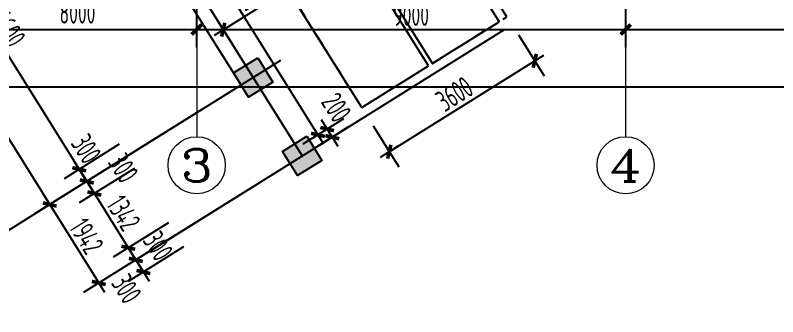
# Model space of a CAD drawing. Extents: x 1596194 to 1987057, y -212608 to 63160.
# Drawn here: x 1657224 to 1673222, y -45906 to -39577 of the extents above; entities that cross this region are included whole.
import ezdxf
from ezdxf.enums import TextEntityAlignment as Align

# ---------------------------------------------------------------- set-up
doc = ezdxf.new("R2010")
doc.units = 0
doc.header["$LTSCALE"] = 100
doc.header["$MEASUREMENT"] = 0
doc.linetypes.add('DASH', pattern=[0.35, 0.25, -0.1])
doc.layers.get('0').update_dxf_attribs({"linetype": 'CONTINUOUS'})
doc.layers.get('DEFPOINTS').update_dxf_attribs({"linetype": 'CONTINUOUS'})
for name, color, linetype in [('4', 6, 'DASH'), ('AXIS_TEXT', 7, 'CONTINUOUS'), ('COLUMN', 1, 'CONTINUOUS'), ('DOTE', 251, 'CONTINUOUS'), ('PUB_DIM', 3, 'CONTINUOUS'), ('WALL', 2, 'CONTINUOUS'), ('WINDOWS', 4, 'CONTINUOUS')]:
    doc.layers.add(name, color=color, linetype=linetype)
doc.layers.add('AXIS', color=3, linetype='CONTINUOUS', lineweight=9)
doc.styles.add('_TCH_AXIS', font='COMPLEX.shx', dxfattribs={"width": 0.55})
doc.styles.add('COMPLEX', font='COMPLEX.shx')
doc.styles.add('DIM_FONT', font='SYSZ.shx', dxfattribs={"width": 0.7, "bigfont": 'SYFS.shx'})
doc.dimstyles.new('DIMN-200', dxfattribs={"dimtxt": 300, "dimasz": 1, "dimexe": 250, "dimexo": 0, "dimgap": 150, "dimtad": 1, "dimdec": 0, "dimdsep": 46, "dimtxsty": 'DIM_FONT', "dimblk": '_DIMX', "dimcen": 2.5, "dimclrd": 3, "dimclre": 3, "dimclrt": 7, "dimadec": 0, "dimazin": 0, "dimtfac": 1, "dimtdec": 0, "dimtix": 1, "dimtmove": 2, "dimatfit": 3, "dimldrblk": '_DIMX', "dimfxl": 0, "dimtolj": 1, "dimtzin": 0, "dimarcsym": 0})
doc.dimstyles.new('DIMN150', dxfattribs={"dimscale": 1.5, "dimtxt": 300, "dimasz": 1, "dimexe": 250, "dimexo": 300, "dimgap": 30, "dimtad": 1, "dimdec": 0, "dimzin": 0, "dimdsep": 46, "dimtxsty": 'DIM_FONT', "dimblk": 'ARCHTICK', "dimcen": 0.09, "dimclrt": 7, "dimazin": 2, "dimtfac": 1, "dimtdec": 0, "dimtix": 1, "dimtmove": 2, "dimatfit": 3, "dimldrblk": 'DOT', "dimfxl": 0, "dimtolj": 1, "dimtzin": 0, "dimarcsym": 0})

# ---------------------------------------------------------------- blocks, each defined once
blk = doc.blocks.new('_archtick')
blk.add_line((-150, 0), (150, 0))
at = {"const_width": 50}
blk.add_lwpolyline([(-70, -70), (70, 70)], dxfattribs=at)
blk = doc.blocks.new('*D363')
at = {"layer": 'DEFPOINTS', "color": 0}
for p in [(1667545, -39606), (1668124, -40533), (1664492, -41514)]:
    blk.add_point(p, dxfattribs=at)
at = {"layer": 'PUB_DIM', "color": 0, "lineweight": -2}
for p, q in [((1667783, -39988), (1668322, -40851)), ((1665071, -42441), (1668124, -40533)), ((1664730, -41896), (1665269, -42759))]:
    blk.add_line(p, q, dxfattribs=at)
at = {"layer": 'PUB_DIM', "color": 0, "lineweight": -2, "xscale": 1.5, "yscale": 1.5, "zscale": 1.5}
for p, rotation in [((1668124, -40533), 31.99999999999727), ((1665071, -42441), 211.9999999999973)]:
    blk.add_blockref('_archtick', p, dxfattribs=dict(at, rotation=rotation))
at = {"layer": 'PUB_DIM', "color": 7, "insert": (1666437, -41230), "char_height": 450, "attachment_point": 5, "rotation": 32, "style": 'DIM_FONT'}
blk.add_mtext('\\A1;3600', dxfattribs=at)
blk = doc.blocks.new('_Dot')
at = {"color": 0, "linetype": 'ByBlock', "lineweight": -2}
blk.add_line((-0.5, 0), (-1, 0), dxfattribs=at)
at = {"color": 0, "linetype": 'ByBlock', "const_width": 0.5}
blk.add_lwpolyline([(-0.25, 0, 1), (0.25, 0, 1)], format="xyb", close=True, dxfattribs=at)
blk = doc.blocks.new('*D397')
at = {"layer": 'DEFPOINTS', "color": 0}
for p in [(1656291, -36449), (1659788, -42046), (1658566, -42810)]:
    blk.add_point(p, dxfattribs=at)
at = {"layer": 'PUB_DIM', "color": 0, "lineweight": -2}
for p, q in [((1655909, -36688), (1654750, -37412)), ((1655068, -37213), (1658566, -42810)), ((1659407, -42285), (1658248, -43009))]:
    blk.add_line(p, q, dxfattribs=at)
at = {"layer": 'PUB_DIM', "color": 0, "lineweight": -2, "xscale": 1.5, "yscale": 1.5, "zscale": 1.5}
for p, rotation in [((1655068, -37213), 121.9999999999517), ((1658566, -42810), 301.9999999999517)]:
    blk.add_blockref('_archtick', p, dxfattribs=dict(at, rotation=rotation))
at = {"layer": 'PUB_DIM', "color": 7, "insert": (1657073, -39852), "char_height": 450, "attachment_point": 5, "rotation": 302, "style": 'DIM_FONT'}
blk.add_mtext('\\A1;6600', dxfattribs=at)
blk = doc.blocks.new('*D398')
at = {"layer": 'DEFPOINTS', "color": 0}
for p in [(1659788, -42046), (1659947, -42301), (1658725, -43065)]:
    blk.add_point(p, dxfattribs=at)
at = {"layer": 'PUB_DIM', "color": 0, "lineweight": -2}
for p, q in [((1659407, -42285), (1658248, -43009)), ((1659566, -42539), (1658407, -43264)), ((1658566, -42810), (1658725, -43065))]:
    blk.add_line(p, q, dxfattribs=at)
at = {"layer": 'PUB_DIM', "color": 0, "lineweight": -2, "xscale": 1.5, "yscale": 1.5, "zscale": 1.5}
for p, rotation in [((1658566, -42810), 121.9999999999547), ((1658725, -43065), 301.9999999999548)]:
    blk.add_blockref('_archtick', p, dxfattribs=dict(at, rotation=rotation))
at = {"layer": 'PUB_DIM', "color": 7, "insert": (1658712, -42380), "char_height": 450, "attachment_point": 5, "rotation": 302, "style": 'DIM_FONT'}
blk.add_mtext('\\A1;300', dxfattribs=at)
blk = doc.blocks.new('*D399')
at = {"layer": 'DEFPOINTS', "color": 0}
for p in [(1659947, -42301), (1660106, -42555), (1658884, -43319)]:
    blk.add_point(p, dxfattribs=at)
at = {"layer": 'PUB_DIM', "color": 0, "lineweight": -2}
for p, q in [((1659566, -42539), (1658407, -43264)), ((1659725, -42794), (1658566, -43518)), ((1658725, -43065), (1658884, -43319))]:
    blk.add_line(p, q, dxfattribs=at)
at = {"layer": 'PUB_DIM', "color": 0, "lineweight": -2, "xscale": 1.5, "yscale": 1.5, "zscale": 1.5}
for p, rotation in [((1658725, -43065), 121.9999999999217), ((1658884, -43319), 301.9999999999217)]:
    blk.add_blockref('_archtick', p, dxfattribs=dict(at, rotation=rotation))
at = {"layer": 'PUB_DIM', "color": 7, "insert": (1659492, -42782), "char_height": 450, "attachment_point": 5, "rotation": 302, "style": 'DIM_FONT'}
blk.add_mtext('\\A1;300', dxfattribs=at)
blk = doc.blocks.new('*D400')
at = {"layer": 'DEFPOINTS', "color": 0}
for p in [(1660106, -42555), (1660817, -43693), (1659595, -44457)]:
    blk.add_point(p, dxfattribs=at)
at = {"layer": 'PUB_DIM', "color": 0, "lineweight": -2}
for p, q in [((1659725, -42794), (1658566, -43518)), ((1658884, -43319), (1659595, -44457)), ((1660436, -43932), (1659277, -44656))]:
    blk.add_line(p, q, dxfattribs=at)
at = {"layer": 'PUB_DIM', "color": 0, "lineweight": -2, "xscale": 1.5, "yscale": 1.5, "zscale": 1.5}
for p, rotation in [((1658884, -43319), 121.9999999999524), ((1659595, -44457), 301.9999999999524)]:
    blk.add_blockref('_archtick', p, dxfattribs=dict(at, rotation=rotation))
at = {"layer": 'PUB_DIM', "color": 7, "insert": (1659495, -43728), "char_height": 450, "attachment_point": 5, "rotation": 302, "style": 'DIM_FONT'}
blk.add_mtext('\\A1;1342', dxfattribs=at)
blk = doc.blocks.new('*D401')
at = {"layer": 'DEFPOINTS', "color": 0}
for p in [(1660817, -43693), (1660976, -43948), (1659754, -44712)]:
    blk.add_point(p, dxfattribs=at)
at = {"layer": 'PUB_DIM', "color": 0, "lineweight": -2}
for p, q in [((1660436, -43932), (1659277, -44656)), ((1660595, -44186), (1659436, -44910)), ((1659595, -44457), (1659754, -44712))]:
    blk.add_line(p, q, dxfattribs=at)
at = {"layer": 'PUB_DIM', "color": 0, "lineweight": -2, "xscale": 1.5, "yscale": 1.5, "zscale": 1.5}
for p, rotation in [((1659595, -44457), 121.9999999999541), ((1659754, -44712), 301.9999999999541)]:
    blk.add_blockref('_archtick', p, dxfattribs=dict(at, rotation=rotation))
at = {"layer": 'PUB_DIM', "color": 7, "insert": (1660220, -44421), "char_height": 450, "attachment_point": 5, "rotation": 302, "style": 'DIM_FONT'}
blk.add_mtext('\\A1;300', dxfattribs=at)
blk = doc.blocks.new('*D402')
at = {"layer": 'DEFPOINTS', "color": 0}
for p in [(1660976, -43948), (1661135, -44202), (1659913, -44966)]:
    blk.add_point(p, dxfattribs=at)
at = {"layer": 'PUB_DIM', "color": 0, "lineweight": -2}
for p, q in [((1660595, -44186), (1659436, -44910)), ((1660754, -44441), (1659595, -45165)), ((1659754, -44712), (1659913, -44966))]:
    blk.add_line(p, q, dxfattribs=at)
at = {"layer": 'PUB_DIM', "color": 0, "lineweight": -2, "xscale": 1.5, "yscale": 1.5, "zscale": 1.5}
for p, rotation in [((1659754, -44712), 121.9999999999635), ((1659913, -44966), 301.9999999999635)]:
    blk.add_blockref('_archtick', p, dxfattribs=dict(at, rotation=rotation))
at = {"layer": 'PUB_DIM', "color": 7, "insert": (1659559, -45316), "char_height": 450, "attachment_point": 5, "rotation": 302, "style": 'DIM_FONT'}
blk.add_mtext('\\A1;300', dxfattribs=at)
blk = doc.blocks.new('*D781')
at = {"layer": 'DEFPOINTS', "color": 0}
for p in [(1650461, -19060), (1664492, -41515), (1663575, -42088)]:
    blk.add_point(p, dxfattribs=at)
at = {"layer": 'PUB_DIM', "color": 0, "lineweight": -2}
for p, q in [((1650079, -19298), (1649226, -19832)), ((1649544, -19633), (1663575, -42088)), ((1664110, -41753), (1663257, -42286))]:
    blk.add_line(p, q, dxfattribs=at)
at = {"layer": 'PUB_DIM', "color": 0, "lineweight": -2, "xscale": 1.5, "yscale": 1.5, "zscale": 1.5}
for p, rotation in [((1649544, -19633), 122.0000000000058), ((1663575, -42088), 302.0000000000059)]:
    blk.add_blockref('_archtick', p, dxfattribs=dict(at, rotation=rotation))
at = {"layer": 'PUB_DIM', "color": 7, "insert": (1656816, -30700), "char_height": 450, "attachment_point": 5, "rotation": 302, "style": 'DIM_FONT'}
blk.add_mtext('\\A1;26478', dxfattribs=at)
blk = doc.blocks.new('*D784')
at = {"layer": 'DEFPOINTS', "color": 0}
for p in [(1664492, -41515), (1664598, -41685), (1663876, -42136)]:
    blk.add_point(p, dxfattribs=at)
at = {"layer": 'PUB_DIM', "color": 0, "lineweight": -2}
for p, q in [((1664110, -41753), (1663451, -42165)), ((1664217, -41923), (1663558, -42335)), ((1663769, -41966), (1663876, -42136))]:
    blk.add_line(p, q, dxfattribs=at)
at = {"layer": 'PUB_DIM', "color": 0, "lineweight": -2, "xscale": 1.5, "yscale": 1.5, "zscale": 1.5}
for p, rotation in [((1663769, -41966), 122.000000000049), ((1663876, -42136), 302.000000000049)]:
    blk.add_blockref('_archtick', p, dxfattribs=dict(at, rotation=rotation))
at = {"layer": 'PUB_DIM', "color": 7, "insert": (1663961, -41513), "char_height": 450, "attachment_point": 5, "rotation": 302, "style": 'DIM_FONT'}
blk.add_mtext('\\A1;200', dxfattribs=at)
blk = doc.blocks.new('*D785')
at = {"layer": 'DEFPOINTS', "color": 0}
for p in [(1657759, -35178), (1661574, -41284), (1657947, -43550)]:
    blk.add_point(p, dxfattribs=at)
at = {"layer": 'PUB_DIM', "color": 0, "lineweight": -2}
for p, q in [((1657377, -35417), (1653814, -37643)), ((1654132, -37444), (1657947, -43550)), ((1661193, -41523), (1657629, -43749))]:
    blk.add_line(p, q, dxfattribs=at)
at = {"layer": 'PUB_DIM', "color": 0, "lineweight": -2, "xscale": 1.5, "yscale": 1.5, "zscale": 1.5}
for p, rotation in [((1654132, -37444), 121.9999999999941), ((1657947, -43550), 301.9999999999941)]:
    blk.add_blockref('_archtick', p, dxfattribs=dict(at, rotation=rotation))
at = {"layer": 'PUB_DIM', "color": 7, "insert": (1656296, -40337), "char_height": 450, "attachment_point": 5, "rotation": 302, "style": 'DIM_FONT'}
blk.add_mtext('\\A1;7200', dxfattribs=at)
blk = doc.blocks.new('*D786')
at = {"layer": 'DEFPOINTS', "color": 0}
for p in [(1661574, -41284), (1662603, -42931), (1658977, -45197)]:
    blk.add_point(p, dxfattribs=at)
at = {"layer": 'PUB_DIM', "color": 0, "lineweight": -2}
for p, q in [((1661193, -41523), (1657629, -43749)), ((1662222, -43169), (1658659, -45396)), ((1657947, -43550), (1658977, -45197))]:
    blk.add_line(p, q, dxfattribs=at)
at = {"layer": 'PUB_DIM', "color": 0, "lineweight": -2, "xscale": 1.5, "yscale": 1.5, "zscale": 1.5}
for p, rotation in [((1657947, -43550), 121.9999999999932), ((1658977, -45197), 301.9999999999932)]:
    blk.add_blockref('_archtick', p, dxfattribs=dict(at, rotation=rotation))
at = {"layer": 'PUB_DIM', "color": 7, "insert": (1658718, -44214), "char_height": 450, "attachment_point": 5, "rotation": 302, "style": 'DIM_FONT'}
blk.add_mtext('\\A1;1942', dxfattribs=at)
blk = doc.blocks.new('*D790')
at = {"layer": 'DEFPOINTS', "color": 0}
for p in [(1662180, -37814), (1660825, -38660), (1662943, -39035)]:
    blk.add_point(p, dxfattribs=at)
at = {"layer": 'PUB_DIM', "color": 0, "lineweight": -2}
for p, q in [((1662418, -38196), (1663141, -39353)), ((1661064, -39042), (1661787, -40199)), ((1661588, -39881), (1662943, -39035))]:
    blk.add_line(p, q, dxfattribs=at)
at = {"layer": 'PUB_DIM', "color": 0, "lineweight": -2, "xscale": 1.5, "yscale": 1.5, "zscale": 1.5}
for p, rotation in [((1662943, -39035), 31.99999999999969), ((1661588, -39881), 211.9999999999997)]:
    blk.add_blockref('_archtick', p, dxfattribs=dict(at, rotation=rotation))
at = {"layer": 'PUB_DIM', "color": 7, "insert": (1662105, -39202), "char_height": 450, "attachment_point": 5, "rotation": 32, "style": 'DIM_FONT'}
blk.add_mtext('\\A1;1597', dxfattribs=at)
blk = doc.blocks.new('*D1409')
at = {"layer": 'AXIS', "color": 0, "lineweight": -2}
for p, q in [((1643510, -36577), (1643510, -41452)), ((1792430, -36577), (1792430, -41452)), ((1643510, -41077), (1792430, -41077))]:
    blk.add_line(p, q, dxfattribs=at)
at = {"layer": 'DEFPOINTS', "color": 0}
for p in [(1643510, -36127), (1792430, -36127), (1792430, -41077)]:
    blk.add_point(p, dxfattribs=at)
at = {"layer": 'AXIS', "color": 0, "lineweight": -2, "xscale": 1.5, "yscale": 1.5, "zscale": 1.5, "rotation": 180}
blk.add_blockref('_archtick', (1643510, -41077), dxfattribs=at)
at = {"layer": 'AXIS', "color": 0, "lineweight": -2, "xscale": 1.5, "yscale": 1.5, "zscale": 1.5}
blk.add_blockref('_archtick', (1792430, -41077), dxfattribs=at)
at = {"layer": 'AXIS', "color": 7, "insert": (1717970, -40775), "char_height": 450, "attachment_point": 5, "style": 'DIM_FONT'}
blk.add_mtext('\\A1;148920', dxfattribs=at)
blk = doc.blocks.new('*D1411')
at = {"layer": 'AXIS', "color": 0, "lineweight": -2}
for p, q in [((1653030, -36577), (1653030, -40252)), ((1661030, -36577), (1661030, -40252)), ((1653030, -39877), (1661030, -39877))]:
    blk.add_line(p, q, dxfattribs=at)
at = {"layer": 'DEFPOINTS', "color": 0}
for p in [(1653030, -36127), (1661030, -36127), (1661030, -39877)]:
    blk.add_point(p, dxfattribs=at)
at = {"layer": 'AXIS', "color": 0, "lineweight": -2, "xscale": 1.5, "yscale": 1.5, "zscale": 1.5, "rotation": 180}
blk.add_blockref('_archtick', (1653030, -39877), dxfattribs=at)
at = {"layer": 'AXIS', "color": 0, "lineweight": -2, "xscale": 1.5, "yscale": 1.5, "zscale": 1.5}
blk.add_blockref('_archtick', (1661030, -39877), dxfattribs=at)
at = {"layer": 'AXIS', "color": 7, "insert": (1658529, -39529), "char_height": 450, "attachment_point": 5, "style": 'DIM_FONT'}
blk.add_mtext('\\A1;8000', dxfattribs=at)
blk = doc.blocks.new('*D1412')
at = {"layer": 'AXIS', "color": 0, "lineweight": -2}
for p, q in [((1661030, -36577), (1661030, -40252)), ((1670030, -36577), (1670030, -40252)), ((1661030, -39877), (1670030, -39877))]:
    blk.add_line(p, q, dxfattribs=at)
at = {"layer": 'DEFPOINTS', "color": 0}
for p in [(1661030, -36127), (1670030, -36127), (1670030, -39877)]:
    blk.add_point(p, dxfattribs=at)
at = {"layer": 'AXIS', "color": 0, "lineweight": -2, "xscale": 1.5, "yscale": 1.5, "zscale": 1.5, "rotation": 180}
blk.add_blockref('_archtick', (1661030, -39877), dxfattribs=at)
at = {"layer": 'AXIS', "color": 0, "lineweight": -2, "xscale": 1.5, "yscale": 1.5, "zscale": 1.5}
blk.add_blockref('_archtick', (1670030, -39877), dxfattribs=at)
at = {"layer": 'AXIS', "color": 7, "insert": (1665530, -39575), "char_height": 450, "attachment_point": 5, "style": 'DIM_FONT'}
blk.add_mtext('\\A1;9000', dxfattribs=at)
blk = doc.blocks.new('*D1413')
at = {"layer": 'AXIS', "color": 0, "lineweight": -2}
for p, q in [((1670030, -36577), (1670030, -40252)), ((1679030, -36577), (1679030, -40252)), ((1670030, -39877), (1679030, -39877))]:
    blk.add_line(p, q, dxfattribs=at)
at = {"layer": 'DEFPOINTS', "color": 0}
for p in [(1670030, -36127), (1679030, -36127), (1679030, -39877)]:
    blk.add_point(p, dxfattribs=at)
at = {"layer": 'AXIS', "color": 0, "lineweight": -2, "xscale": 1.5, "yscale": 1.5, "zscale": 1.5, "rotation": 180}
blk.add_blockref('_archtick', (1670030, -39877), dxfattribs=at)
at = {"layer": 'AXIS', "color": 0, "lineweight": -2, "xscale": 1.5, "yscale": 1.5, "zscale": 1.5}
blk.add_blockref('_archtick', (1679030, -39877), dxfattribs=at)
at = {"layer": 'AXIS', "color": 7, "insert": (1674530, -39575), "char_height": 450, "attachment_point": 5, "style": 'DIM_FONT'}
blk.add_mtext('\\A1;9000', dxfattribs=at)
blk = doc.blocks.new('_AXISO')
blk.add_circle((0, 0), 0.5)
at = {"layer": 'AXIS_TEXT', "style": 'COMPLEX', "width": 1.041667}
blk.add_attdef('A', text='', height=0.56, dxfattribs=at).set_placement((-0.25, -0.28), (0.25, -0.28), align=Align.FIT)
blk = doc.blocks.new('_DIMX')
blk.add_line((-150, 0), (150, 0))
at = {"const_width": 50}
blk.add_lwpolyline([(-70, -70), (70, 70)], dxfattribs=at)
blk = doc.blocks.new('*D216')
at = {"layer": 'AXIS', "color": 3, "lineweight": -2}
for p, q in [((1643684, -18503), (1641527, -19851)), ((1641655, -19772), (1656916, -44194)), ((1658946, -42927), (1656789, -44274))]:
    blk.add_line(p, q, dxfattribs=at)
at = {"layer": 'DEFPOINTS', "color": 0}
for p in [(1643684, -18503), (1658946, -42927), (1656916, -44195)]:
    blk.add_point(p, dxfattribs=at)
at = {"layer": 'AXIS', "color": 3, "lineweight": -2}
for p, rotation in [((1641655, -19771), 121.9999999999996), ((1656916, -44195), 301.9999999999996)]:
    blk.add_blockref('_DIMX', p, dxfattribs=dict(at, rotation=rotation))
at = {"layer": 'AXIS', "color": 7, "insert": (1649637, -31763), "char_height": 375, "attachment_point": 5, "rotation": 302, "style": 'DIM_FONT'}
blk.add_mtext('\\A1;28800', dxfattribs=at)

msp = doc.modelspace()

# ---------------------------------------------------------------- hatches: boundary and pattern name
at = {"layer": 'COLUMN'}
for points in [[(1661801.397, -40788.484), (1662119.349, -41297.312), (1662628.178, -40979.361), (1662310.226, -40470.532)], [(1661801.397, -40788.484), (1662119.349, -41297.312), (1662628.178, -40979.361), (1662310.226, -40470.532)], [(1661801.397, -40788.484), (1662119.349, -41297.312), (1662628.178, -40979.361), (1662310.226, -40470.532)], [(1662830.5, -42435.393), (1663148.452, -42944.222), (1663657.281, -42626.27), (1663339.329, -42117.441)], [(1662830.5, -42435.393), (1663148.452, -42944.222), (1663657.281, -42626.27), (1663339.329, -42117.441)], [(1662830.5, -42435.393), (1663148.452, -42944.222), (1663657.281, -42626.27), (1663339.329, -42117.441)]]:
    msp.add_hatch(color=256, dxfattribs=at).paths.add_polyline_path(points)

# ---------------------------------------------------------------- linework, layer by layer
at = {"layer": '4', "ltscale": 10}
msp.add_lwpolyline([(1655275.885, -19985.412), (1652228.882, -21889.391), (1664492.092, -41514.63), (1667539.948, -39612.016), (1655275.885, -19985.412)], dxfattribs=at)
at = {"layer": 'AXIS'}
for p, q in [((1661030.206, -36126.938), (1661030.206, -42126.938)), ((1670030.206, -36126.938), (1670030.206, -42126.938)), ((1658999.784, -42892.876), (1655952.656, -44796.933))]:
    msp.add_line(p, q, dxfattribs=at)
at = {"layer": 'COLUMN'}
for points in [[(1662310.226, -40470.532), (1662628.178, -40979.361), (1662119.349, -41297.312), (1661801.397, -40788.484)], [(1662310.226, -40470.532), (1662628.178, -40979.361), (1662119.349, -41297.312), (1661801.397, -40788.484)], [(1662310.226, -40470.532), (1662628.178, -40979.361), (1662119.349, -41297.312), (1661801.397, -40788.484)], [(1663339.329, -42117.441), (1663657.281, -42626.27), (1663148.452, -42944.222), (1662830.5, -42435.393)], [(1663339.329, -42117.441), (1663657.281, -42626.27), (1663148.452, -42944.222), (1662830.5, -42435.393)], [(1663339.329, -42117.441), (1663657.281, -42626.27), (1663148.452, -42944.222), (1662830.5, -42435.393)]]:
    msp.add_lwpolyline(points, close=True, dxfattribs=at)
at = {"layer": 'DOTE'}
for p, q in [((1641494.944, -7725.242), (1663243.889, -42530.829)), ((1660028.888, -44539.785), (1667491.003, -39876.938)), ((1658999.784, -42892.876), (1662794.822, -40521.473))]:
    msp.add_line(p, q, dxfattribs=at)
at = {"layer": 'WALL'}
for p, q in [((1646698.698, -16619.113), (1661960.372, -41042.896)), ((1650927.507, -22820.498), (1662214.786, -40883.92))]:
    msp.add_line(p, q, dxfattribs=at)
at = {"layer": 'WINDOWS'}
for p, q in [((1665891.372, -40640.264), (1651860.169, -18185.646)), ((1664492.092, -41514.63), (1650460.89, -19060.013)), ((1661021.724, -29544.808), (1667375.456, -39712.905)), ((1659622.445, -30419.175), (1665976.177, -40587.272)), ((1665967.696, -40592.571), (1667375.456, -39712.905)), ((1664492.092, -41514.63), (1665891.372, -40640.264))]:
    msp.add_line(p, q, dxfattribs=at)

# ---------------------------------------------------------------- block references
at = {"layer": 'AXIS'}
ref = msp.add_blockref('_AXISO', (1661030.206, -42726.938), dxfattribs=dict(at, xscale=1200, yscale=1200, zscale=1200))
ref.add_attrib('A', '3', dxfattribs={"layer": 'AXIS_TEXT', "height": 678.823, "style": '_TCH_AXIS', "width": 1.5}).set_placement((1660690.795, -43066.349), (1661369.617, -43066.349), align=Align.FIT)
ref = msp.add_blockref('_AXISO', (1670030.206, -42726.938), dxfattribs=dict(at, xscale=1200, yscale=1200, zscale=1200))
ref.add_attrib('A', '4', dxfattribs={"layer": 'AXIS_TEXT', "height": 678.823, "style": '_TCH_AXIS', "width": 1.3125}).set_placement((1669690.795, -43066.349), (1670369.617, -43066.349), align=Align.FIT)

# ---------------------------------------------------------------- dimensions: what is measured, and where the dimension line sits
dim = msp.add_aligned_dim(p1=(1643684.032, -18502.882), p2=(1658945.706, -42926.668), distance=-2393.108, dimstyle='DIMN-200', override={"dimtxt": 375, "dimexe": 150, "dimgap": 200, "dimzin": 0, "dimblk1": '_DIMX', "dimblk2": '_DIMX', "dimsah": 1, "dimcen": 200}, dxfattribs=at)
dim.commit()
dim.dimension.update_dxf_attribs({"geometry": '*D216', "text_midpoint": (1649636.733, -31763.391)})
for p1, p2, distance, picture, middle in [((1643510.274, -36126.938), (1792430.206, -36126.938), -4950, '*D1409', (1717970.24, -40774.795)), ((1661030.206, -36126.938), (1670030.206, -36126.938), -3750, '*D1412', (1665530.206, -39574.795)), ((1670030.206, -36126.938), (1679030.206, -36126.938), -3750, '*D1413', (1674530.206, -39574.795))]:
    dim = msp.add_aligned_dim(p1=p1, p2=p2, distance=distance, dimstyle='DIMN150', dxfattribs=at)
    dim.commit()
    dim.dimension.update_dxf_attribs({"geometry": picture, "text_midpoint": middle})
dim = msp.add_linear_dim(base=(1661030.206, -39876.938), p1=(1653030.206, -36126.938), p2=(1661030.206, -36126.938), angle=0, dimstyle='DIMN150', dxfattribs=at)
dim.commit()
dim.dimension.update_dxf_attribs({"geometry": '*D1411', "text_midpoint": (1658528.717, -39529.386), "dimtype": 129})
at = {"layer": 'PUB_DIM'}
for p1, p2, distance, picture, middle in [((1650460.89, -19060.013), (1664492.092, -41514.63), -1081.175, '*D781', (1656815.835, -30700.146)), ((1657758.906, -35178.179), (1661574.324, -41284.125), -4276.684, '*D785', (1656296.013, -40337.337)), ((1656290.855, -36449.275), (1659788.322, -42046.392), -1441.798, '*D397', (1657073.106, -39851.759)), ((1660825.34, -38660.342), (1662179.707, -37814.039), -1439.785, '*D790', (1662105.382, -39201.965)), ((1664491.768, -41514.112), (1667544.685, -39606.438), -1092.392, '*D363', (1666436.995, -41230.444)), ((1661574.324, -41284.125), (1662603.428, -42931.034), -4276.684, '*D786', (1658718.274, -44213.765)), ((1660106.274, -42555.221), (1660817.426, -43693.302), -1441.798, '*D400', (1659495.367, -43728.187))]:
    dim = msp.add_aligned_dim(p1=p1, p2=p2, distance=distance, dimstyle='DIMN150', dxfattribs=at)
    dim.commit()
    dim.dimension.update_dxf_attribs({"geometry": picture, "text_midpoint": middle})
for base, p1, p2, picture, middle in [((1663875.601, -42136.092), (1664492.092, -41514.63), (1664598.256, -41684.527), '*D784', (1663960.9, -41513.43)), ((1658724.583, -43064.841), (1659788.322, -42046.392), (1659947.297, -42300.804), '*D398', (1658712.249, -42379.945)), ((1658883.56, -43319.258), (1659947.297, -42300.804), (1660106.274, -42555.221), '*D399', (1659491.719, -42781.688)), ((1659753.687, -44711.753), (1660817.426, -43693.302), (1660976.401, -43947.716), '*D401', (1660219.788, -44420.501)), ((1659912.663, -44966.167), (1660976.401, -43947.716), (1661135.377, -44202.131), '*D402', (1659559.356, -45315.847))]:
    dim = msp.add_linear_dim(base=base, p1=p1, p2=p2, angle=302, dimstyle='DIMN150', dxfattribs=at)
    dim.commit()
    dim.dimension.update_dxf_attribs({"geometry": picture, "text_midpoint": middle, "dimtype": 129})

doc.saveas('drawing.dxf')
